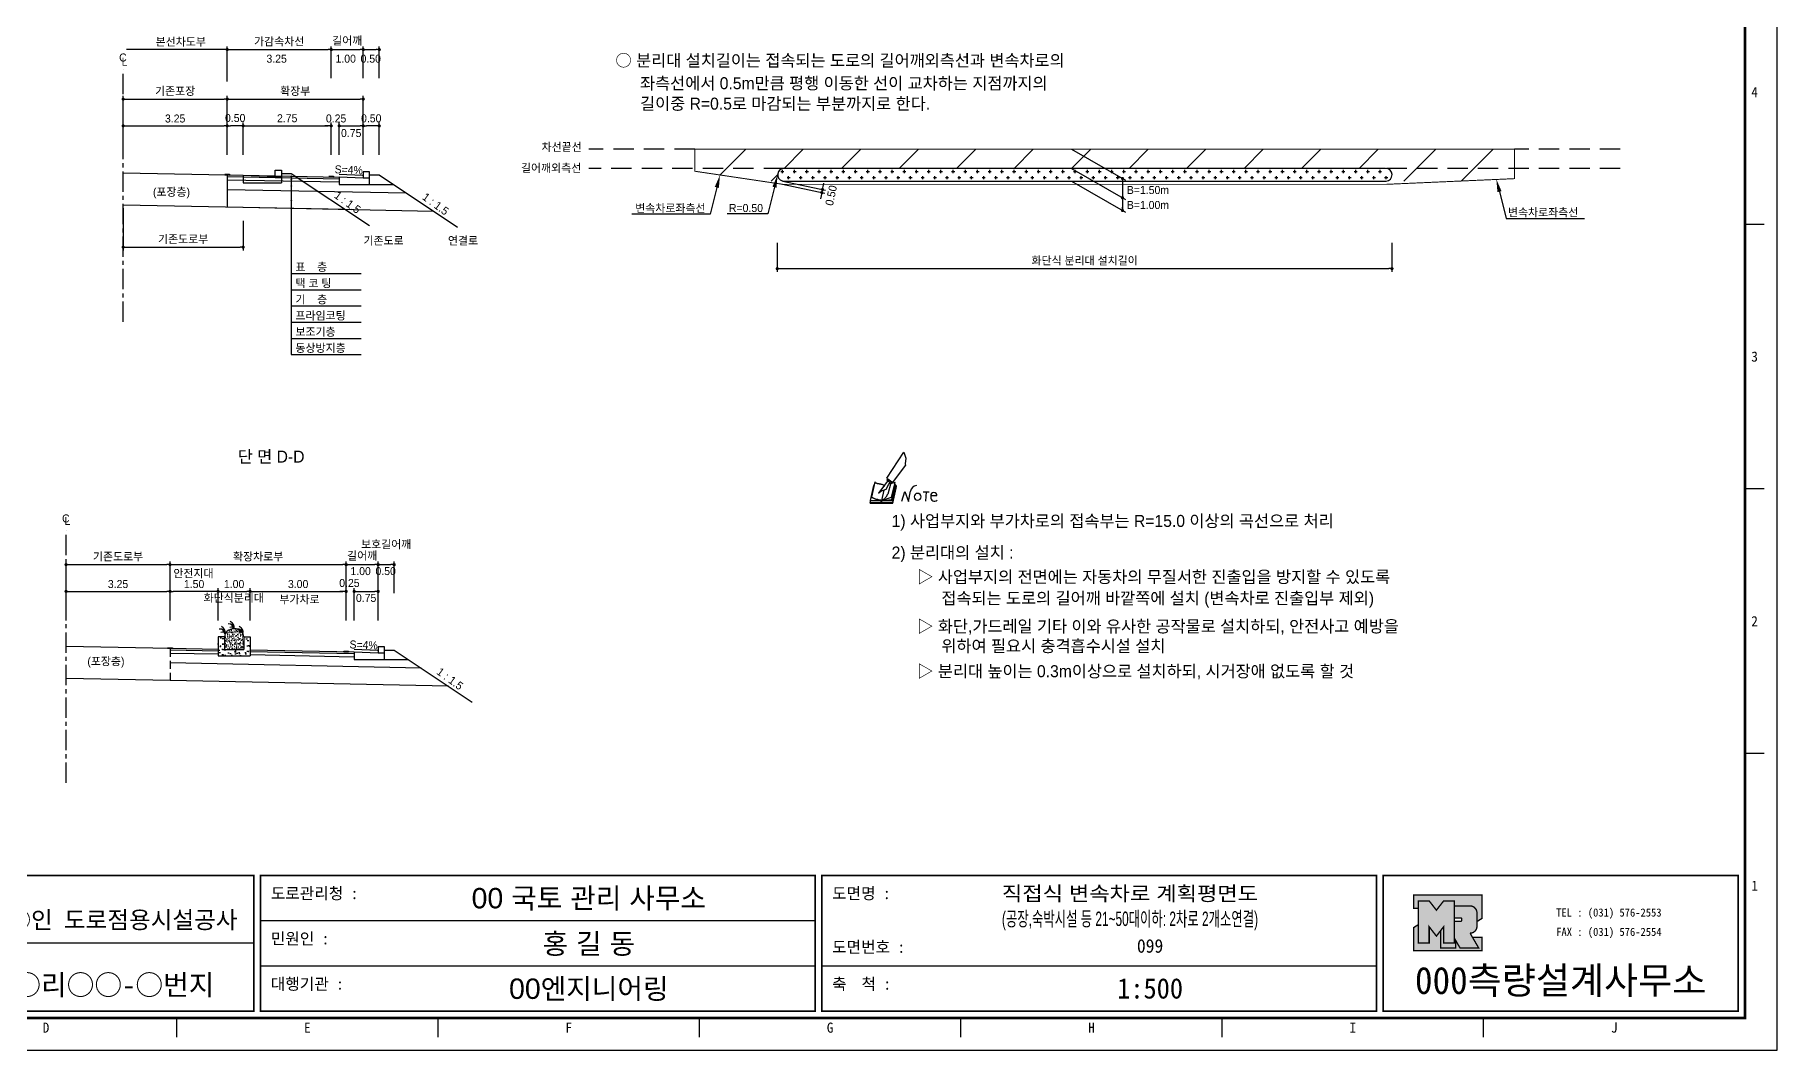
# Model space of a CAD drawing. Header units: millimetres. Extents: x 498 to 921, y -1 to 298.
# Drawn here: x 649.1 to 921.2, y -1.1 to 157.5 of the extents above; entities that cross this region are included whole.
import ezdxf
from ezdxf.enums import TextEntityAlignment as Align

# ---------------------------------------------------------------- set-up
doc = ezdxf.new("R2010")
doc.units = ezdxf.units.MM
doc.linetypes.add('CENTER', pattern=[50.8, 31.75, -6.35, 6.35, -6.35])
doc.linetypes.add('HIDDEN', pattern=[9.525, 6.35, -3.175])
for name, color, linetype in [('CC-GSTR-0004', 4, 'Continuous'), ('CM-LANE-0030', 30, 'Continuous'), ('CZ-DIMT-0002', 7, 'Continuous'), ('CZ-EXST-0002', 1, 'Continuous'), ('CZ-LIN1-0007', 7, 'Continuous'), ('CZ-LIN2-0003', 3, 'Continuous'), ('CZ-LINE-0001', 7, 'Continuous'), ('CZ-TEXT-BOX0', 7, 'Continuous'), ('TITLE', 7, 'Continuous')]:
    doc.layers.add(name, color=color, linetype=linetype)
doc.styles.add('견고딕', font='arial.ttf')
doc.styles.add('돋움', font='')
doc.styles.add('돋음체', font='')
doc.styles.get('돋움').set_extended_font_data('Dotum')
doc.styles.get('돋음체').set_extended_font_data('DotumChe')

# ---------------------------------------------------------------- blocks, each defined once
blk = doc.blocks.new('note')
for p, q in [((0.85, 3.5), (3.53, 7.57)), ((1.8, 2.79), (3.74, 5.46)), ((3.53, 7.57), (3.8, 6.64)), ((3.8, 6.64), (3.69, 5.72)), ((3.69, 5.72), (3.74, 5.46)), ((-1.01, 2.9), (-1.53, 0.52)), ((-1, 2.9), (-1.01, 2.9)), ((-0.98, 2.85), (-1, 2.9)), ((-0.95, 2.8), (-0.98, 2.85)), ((-0.9, 2.75), (-0.95, 2.8)), ((-0.85, 2.72), (-0.9, 2.75)), ((0.75, 2.77), (-0.46, 1.16)), ((1, 3.1), (0.75, 2.77)), ((0.85, 3.5), (1.8, 2.79)), ((1, 3.4), (0.85, 3.21)), ((0.85, 3.21), (1.52, 2.71)), ((1.47, 2.74), (1.01, 0.97)), ((1.16, 2.53), (1.37, 2.82)), ((2.13, 2.84), (1.44, 2.63)), ((1.52, 2.71), (1.66, 2.9)), ((1.6, 0.53), (2.13, 2.84)), ((-1.24, 2.36), (-1.77, 0)), ((-1.77, 0), (1.77, 0)), ((-1.77, 0), (-1.77, -0.3)), ((-1.53, 0.52), (-1.55, 0.54)), ((-1.48, 0.48), (-1.53, 0.52)), ((-1.43, 0.44), (-1.48, 0.48)), ((-1.38, 0.41), (-1.43, 0.44)), ((-1.33, 0.4), (-1.38, 0.41)), ((-1.27, 0.37), (-1.33, 0.4)), ((-1.22, 0.35), (-1.27, 0.37)), ((-1.13, 2.36), (-1.24, 2.36)), ((-1.17, 0.33), (-1.22, 0.35)), ((-1.12, 0.32), (-1.17, 0.33)), ((-1.02, 0.25), (-1.12, 0.32)), ((-0.97, 0.22), (-1.02, 0.25)), ((-0.93, 0.21), (-0.97, 0.22)), ((-0.88, 0.19), (-0.93, 0.21)), ((-0.8, 0.18), (-0.88, 0.19)), ((-0.79, 2.69), (-0.85, 2.72)), ((-0.75, 0.17), (-0.8, 0.18)), ((-0.74, 2.68), (-0.79, 2.69)), ((-0.7, 0.16), (-0.75, 0.17)), ((-0.69, 2.65), (-0.74, 2.68)), ((-0.64, 0.15), (-0.7, 0.16)), ((-0.64, 2.65), (-0.69, 2.65)), ((-0.59, 2.63), (-0.64, 2.65)), ((-0.58, 0.14), (-0.64, 0.15)), ((-0.54, 2.62), (-0.59, 2.63)), ((-0.53, 0.13), (-0.58, 0.14)), ((-0.48, 2.61), (-0.54, 2.62)), ((-0.48, 0.12), (-0.53, 0.13)), ((-0.43, 2.61), (-0.48, 2.61)), ((-0.43, 0.11), (-0.48, 0.12)), ((0.37, 2.24), (-0.46, 1.16)), ((-0.46, 1.16), (-0.08, 1.47)), ((-0.38, 2.59), (-0.43, 2.61)), ((-0.38, 0.08), (-0.43, 0.11)), ((-0.33, 2.59), (-0.38, 2.59)), ((-0.29, 0.06), (-0.38, 0.08)), ((-0.27, 2.58), (-0.33, 2.59)), ((-0.23, 0.05), (-0.29, 0.06)), ((-0.22, 2.57), (-0.27, 2.58)), ((-0.16, 0.04), (-0.23, 0.05)), ((-0.17, 2.56), (-0.22, 2.57)), ((-0.12, 2.55), (-0.17, 2.56)), ((-0.11, 0.03), (-0.16, 0.04)), ((-0.07, 2.53), (-0.12, 2.55)), ((-0.04, 0.02), (-0.11, 0.03)), ((-0.08, 1.47), (0.72, 1.75)), ((-0.01, 2.51), (-0.07, 2.53)), ((-0.05, -0.3), (-0.05, 0)), ((0, 0), (-0.04, 0.02)), ((0.04, 2.5), (-0.01, 2.51)), ((0.37, 1.63), (0, 0)), ((0, 0), (1.6, 0.53)), ((0, 0), (1.65, 0.18)), ((0, 0.01), (0.06, 0.04)), ((0, -0.3), (0, 0)), ((0.09, 2.48), (0.04, 2.5)), ((0.05, -0.3), (0.05, 0)), ((0.06, 0.04), (0.11, 0.07)), ((0.14, 2.48), (0.09, 2.48)), ((0.11, 0.07), (0.16, 0.09)), ((0.2, 2.47), (0.14, 2.48)), ((0.16, 0.09), (0.21, 0.12)), ((0.26, 2.43), (0.18, 2.46)), ((0.21, 0.12), (0.27, 0.14)), ((0.34, 2.4), (0.26, 2.43)), ((0.27, 0.14), (0.36, 0.19)), ((0.45, 2.37), (0.34, 2.4)), ((0.36, 0.19), (0.41, 0.22)), ((0.41, 0.22), (0.46, 0.27)), ((0.46, 0.27), (0.51, 0.3)), ((0.51, 0.3), (0.56, 0.34)), ((0.56, 0.34), (0.6, 0.4)), ((0.6, 0.4), (0.64, 0.45)), ((0.64, 0.45), (0.67, 0.51)), ((0.67, 0.51), (0.74, 0.58)), ((0.72, 1.75), (1.16, 2.53)), ((0.74, 0.58), (0.79, 0.63)), ((0.79, 0.63), (0.83, 0.68)), ((0.83, 0.68), (0.86, 0.73)), ((0.86, 0.73), (0.89, 0.79)), ((0.89, 0.84), (0.92, 0.89)), ((0.89, 0.79), (0.89, 0.84)), ((0.92, 0.89), (0.96, 0.95)), ((0.96, 0.95), (1.01, 0.97)), ((1.65, 0.18), (2.19, 2.48)), ((1.77, 0), (2.3, 2.36)), ((1.77, -0.3), (2.3, 2.07)), ((1.77, -0.38), (2.3, 1.99)), ((1.77, -0.44), (2.3, 1.93)), ((1.77, 0), (1.77, -0.3)), ((2.19, 2.48), (2.04, 2.47)), ((2.3, 2.36), (2.16, 2.36)), ((2.3, 2.36), (2.3, 2.07)), ((3.21, -0.08), (3.68, 1.4)), ((3.68, 1.4), (4.26, -0.14)), ((4.26, -0.14), (4.56, 1.44)), ((6.55, 1.34), (7.46, 1.34)), ((7.01, 1.34), (6.87, -0.11)), ((7.71, 0.77), (7.71, 0.55)), ((7.71, 0.77), (8.67, 0.77)), ((-1.77, -0.3), (1.77, -0.3)), ((-1.77, -0.43), (-1.77, -0.3)), ((-1.77, -0.37), (1.77, -0.37)), ((-1.77, -0.43), (1.77, -0.43))]:
    blk.add_line(p, q)
for centre, major_axis, start_param, end_param in [((0.4, 2.31), (0.0702, 0.0702), 3.283946, 6.425539), ((5.68, 1.23), (-0.806, 0.806), -0.591174, 0.597824), ((5.66, 0.58), (-0.378, 0.378), 3.926991, 10.210176), ((8.3, 0.49), (0.422, 0.422), 2.265602, 4.634911), ((8.19, 0.77), (-0.342, 0.342), 3.926991, 7.068583)]:
    blk.add_ellipse(centre, major_axis=major_axis, ratio=1, start_param=start_param, end_param=end_param)
blk = doc.blocks.new('_Dot')
at = {"color": 0, "linetype": 'ByBlock', "lineweight": -2}
blk.add_line((-0.5, 0), (-1, 0), dxfattribs=at)
at = {"color": 0, "linetype": 'ByBlock', "const_width": 0.5}
blk.add_lwpolyline([(-0.25, 0, 1), (0.25, 0, 1)], format="xyb", close=True, dxfattribs=at)

msp = doc.modelspace()

# ---------------------------------------------------------------- hatches: boundary and pattern name
at = {"layer": 'CZ-EXST-0002'}
h = msp.add_hatch(dxfattribs=at)
h.set_pattern_fill('AR-CONC', color=256, scale=0.01, style=0)
h.set_pattern_definition([(50, (-430.4112, 3544.3217), (1.8218467, -0.15939086), [0.1905, -2.0955]), (355, (-430.4112, 3544.3217), (-0.3524283, 1.9105664), [0.1524, -1.6764]), (100.451, (-430.2594, 3544.3084), (1.469425, 1.7511669), [0.1619, -1.7809]), (46.1842, (-430.4112, 3544.8297), (2.7107904, -0.4204233), [0.28575, -3.14325]), (96.6356, (-430.1853, 3544.7947), (2.3740423, 2.4742556), [0.24285, -2.67135]), (351.184, (-430.4112, 3544.8297), (2.374046, 2.4742512), [0.2286, -2.5146]), (21, (-430.1572, 3544.7027), (1.5161488, -1.0226552), [0.1905, -2.0955]), (326, (-430.1572, 3544.7027), (0.6180203, 1.8418797), [0.1524, -1.6764]), (71.4514, (-430.0309, 3544.6175), (2.1341649, 0.8192286), [0.1619, -1.7809]), (37.5, (-430.4112, 3544.3217), (0.03088603, 0.84555039), [0, -1.65608, 0, -1.7018, 0, -1.68275]), (7.5, (-430.4112, 3544.3217), (0.66819663, 1.00180575), [0, -0.97028, 0, -1.61798, 0, -0.64135]), (327.5, (-430.9776, 3544.3217), (1.35590595, -0.05728744), [0, -0.635, 0, -1.9812, 0, -2.6289]), (317.5, (-431.2316, 3544.3217), (1.4812918, 0.2542649), [0, -0.8255, 0, -1.31572, 0, -1.8669])])
h.paths.add_polyline_path([(682.71, 60.48), (682.71, 63.48), (681.71, 63.48), (681.71, 61.48), (678.71, 61.48), (678.71, 63.48), (677.71, 63.48), (677.71, 60.48)])
h = msp.add_hatch(dxfattribs=at)
h.set_pattern_fill('AR-SAND', color=256, scale=0.01, style=0)
h.set_pattern_definition([(37.5, (-430.4112, 3544.3217), (-0.016000313, 0.489413237), [0, -0.38608, 0, -0.4318, 0, -0.41275]), (7.5, (-430.4112, 3544.3217), (0.44952328, 0.7168251), [0, -0.20828, 0, -0.34798, 0, -0.13335]), (327.5, (-430.72363, 3544.3217), (0.79099237, 0.001437185), [0, -0.127, 0, -0.4572, 0, -0.5969]), (317.5, (-430.7236, 3544.3217), (0.76355645, 0.22292932), [0, -0.0635, 0, -0.29972, 0, -0.3429])])
edge = h.paths.add_edge_path()
edge.add_ellipse((680.21, 63.48), major_axis=(-1.5, 0), ratio=0.829212, start_angle=180, end_angle=360)
edge.add_line((678.71, 63.48), (678.71, 61.48))
edge.add_line((678.71, 61.48), (681.71, 61.48))
edge.add_line((681.71, 61.48), (681.71, 63.48))
at = {"layer": 'CZ-LIN1-0007'}
for points in [[(679.5, 135.63), (679.5, 135.76), (678.75, 135.77), (678.75, 135.65)], [(695.75, 135.31), (695.75, 135.43), (695, 135.45), (695, 135.32)], [(670.58, 61.63), (670.58, 61.76), (669.83, 61.77), (669.83, 61.65)], [(698.08, 61.08), (698.08, 61.21), (697.33, 61.22), (697.33, 61.1)]]:
    msp.add_hatch(color=256, dxfattribs=at).paths.add_polyline_path(points)
at = {"layer": 'CZ-LIN2-0003'}
h = msp.add_hatch(dxfattribs=at)
h.set_pattern_fill('CROSS', color=256, scale=0.15, style=0)
h.set_pattern_definition([(0, (433.1928, -321.9728), (0.9525, 0.9525), [0.47625, -1.42875]), (90, (433.4309, -322.2109), (-0.9525, 0.9525), [0.47625, -1.42875])])
h.paths.add_polyline_path([(766.1, 136.67, 0.857281), (765.8, 134.72, -0.001024), (765.94, 134.67), (860.07, 134.67, 1), (860.07, 136.67)])
at = {"layer": 'TITLE', "ltscale": 150}
h = msp.add_hatch(color=8, dxfattribs=at)
edge = h.paths.add_edge_path()
edge.add_line((875.14, 23.12), (864.47, 23.12))
edge.add_line((864.47, 23.12), (864.47, 21.04))
edge.add_line((864.47, 21.04), (865.18, 21.04))
edge.add_line((865.18, 21.04), (865.18, 22.21))
edge.add_line((865.18, 22.21), (866.87, 22.21))
edge.add_line((866.87, 22.21), (868, 20.76))
edge.add_line((868, 20.76), (869.13, 22.21))
edge.add_line((869.13, 22.21), (870.82, 22.21))
edge.add_line((870.82, 22.21), (870.82, 21.42))
edge.add_line((870.82, 21.42), (873.26, 21.42))
edge.add_arc((873.26, 20.35), 1.07, 0, 90, ccw=False)
edge.add_line((874.33, 20.35), (874.33, 18.98))
edge.add_line((874.33, 18.98), (875.14, 19.49))
edge.add_line((875.14, 19.49), (875.14, 23.12))
h.paths.add_polyline_path([(868.68, 17.6), (868, 16.71), (866.87, 18.17), (866.87, 15.65), (865.18, 15.65), (865.18, 18.5), (864.47, 18.06), (864.47, 14.43), (875.14, 14.43), (875.14, 16.51), (873.64, 16.51), (874.6, 14.86), (871.69, 14.86), (870.99, 16.07), (870.99, 14.86), (868.68, 14.86)])
msp.add_hatch(color=5, dxfattribs=at).paths.add_polyline_path([(870.82, 22.21), (869.13, 22.21), (868, 20.76), (866.87, 22.21), (865.18, 22.21), (865.18, 15.65), (866.87, 15.65), (866.87, 18.17), (868, 16.71), (869.13, 18.17), (869.13, 15.65), (870.82, 15.65)])
h = msp.add_hatch(color=161, dxfattribs=at)
edge = h.paths.add_edge_path()
edge.add_arc((873.26, 20.35), 1.07, 360, 450)
edge.add_line((873.26, 21.42), (870.82, 21.42))
edge.add_line((870.82, 21.42), (870.82, 19.56))
edge.add_line((870.82, 19.56), (871.82, 19.56))
edge.add_arc((871.82, 19.45), 0.113, 0, 90, ccw=False)
edge.add_line((871.93, 19.45), (871.93, 19.14))
edge.add_arc((871.82, 19.14), 0.113, 270, 360, ccw=False)
edge.add_line((871.82, 19.03), (870.82, 19.03))
edge.add_line((870.82, 19.03), (870.82, 15.65))
edge.add_line((870.82, 15.65), (869.13, 15.65))
edge.add_line((869.13, 15.65), (869.13, 18.17))
edge.add_line((869.13, 18.17), (868.68, 17.6))
edge.add_line((868.68, 17.6), (868.68, 14.86))
edge.add_line((868.68, 14.86), (870.99, 14.86))
edge.add_line((870.99, 14.86), (870.99, 16.07))
edge.add_line((870.99, 16.07), (871.69, 14.86))
edge.add_line((871.69, 14.86), (874.6, 14.86))
edge.add_line((874.6, 14.86), (873.26, 17.17))
edge.add_arc((873.26, 18.24), 1.07, 270, 360)
edge.add_line((874.33, 18.24), (874.33, 20.35))

# ---------------------------------------------------------------- linework, layer by layer
at = {"color": 0, "linetype": 'ByBlock', "lineweight": -2}
for p, q in [((678.88, 155.23), (678.63, 155.23)), ((772.17, 133.61), (772.22, 133.85)), ((818.96, 134.84), (818.96, 134.59)), ((771.96, 132.64), (771.91, 132.39)), ((818.96, 131.84), (818.96, 131.59)), ((818.96, 130.34), (818.96, 130.59))]:
    msp.add_line(p, q, dxfattribs=at)
at = {"color": 0, "linetype": 'ByBlock', "const_width": 0.25}
for points in [[(679, 155.23, 1), (679.25, 155.23, 1)], [(772.14, 133.48, 1), (772.09, 133.24, 1)], [(818.96, 134.96, 1), (818.96, 135.21, 1)], [(771.99, 132.76, 1), (772.04, 133, 1)], [(818.96, 131.96, 1), (818.96, 132.21, 1)], [(818.96, 130.21, 1), (818.96, 129.96, 1)]]:
    msp.add_lwpolyline(points, format="xyb", close=True, dxfattribs=at)
at = {"layer": 'CC-GSTR-0004'}
for points in [[(701.38, 135.14), (700.38, 135.14), (696.63, 135.29), (696.63, 134.14), (701.38, 134.14), (701.38, 136.14), (700.38, 136.14), (700.38, 135.14)], [(703.71, 60.91), (702.71, 60.91), (698.96, 61.06), (698.96, 59.91), (703.71, 59.91), (703.71, 61.91), (702.71, 61.91), (702.71, 60.91)]]:
    msp.add_lwpolyline(points, dxfattribs=at)
at = {"layer": 'CM-LANE-0030'}
for p, q in [((756.1, 135.63), (760.13, 139.67)), ((766.11, 136.67), (769.11, 139.67)), ((775.09, 136.67), (778.09, 139.67)), ((784.08, 136.67), (787.08, 139.67)), ((793.06, 136.67), (796.06, 139.67)), ((802.04, 136.67), (805.04, 139.67)), ((811.02, 136.67), (814.02, 139.67)), ((820, 136.67), (823, 139.67)), ((828.98, 136.67), (831.98, 139.67)), ((837.96, 136.67), (840.96, 139.67)), ((846.94, 136.67), (849.94, 139.67)), ((855.92, 136.67), (858.92, 139.67)), ((862.9, 134.67), (867.9, 139.67)), ((871.88, 134.67), (876.88, 139.67)), ((764.11, 134.67), (765.1, 135.66))]:
    msp.add_line(p, q, dxfattribs=at)
at = {"layer": 'CM-LANE-0030', "const_width": 0.15}
msp.add_lwpolyline([(880.2, 139.67), (880.2, 135.06), (860.1, 134.17), (765.94, 134.17, -0.06063), (765.94, 134.17), (752.16, 136.22), (752.16, 139.67)], format="xyb", close=True, dxfattribs=at)
at = {"layer": 'CZ-EXST-0002'}
for p, q in [((686.63, 135.39), (686.63, 136.39)), ((686.63, 136.39), (687.63, 136.39)), ((687.63, 136.39), (687.63, 134.39)), ((662.88, 135.96), (681.63, 135.59)), ((681.63, 135.59), (681.63, 134.39)), ((681.63, 135.59), (686.63, 135.39)), ((681.63, 134.39), (687.63, 134.39)), ((686.63, 135.39), (687.63, 135.39)), ((687.63, 135.89), (689.13, 135.89)), ((689.13, 135.89), (701.33, 127.75)), ((662.88, 130.96), (697.56, 130.27)), ((670.2, 61.64), (653.96, 61.96)), ((670.2, 56.64), (653.96, 56.96))]:
    msp.add_line(p, q, dxfattribs=at)
at = {"layer": 'CZ-LIN1-0007'}
for p, q in [((678.75, 135.77), (679.5, 135.76)), ((678.75, 135.65), (679.5, 135.63)), ((679.5, 135.76), (679.5, 135.63)), ((695, 135.45), (695.75, 135.43)), ((695, 135.32), (695.75, 135.31)), ((695.75, 135.43), (695.75, 135.31)), ((669.83, 61.77), (670.58, 61.76)), ((669.83, 61.65), (669.83, 61.77)), ((670.58, 61.63), (669.83, 61.65)), ((670.58, 61.76), (670.58, 61.63)), ((697.33, 61.1), (697.33, 61.22)), ((697.33, 61.22), (698.08, 61.21)), ((698.08, 61.08), (697.33, 61.1)), ((698.08, 61.21), (698.08, 61.08))]:
    msp.add_line(p, q, dxfattribs=at)
at = {"layer": 'CZ-LIN2-0003'}
for p, q in [((679.13, 135.64), (696.63, 135.29)), ((679.13, 135.64), (679.13, 130.64)), ((679.13, 135.39), (696.63, 135.04)), ((679.13, 134.89), (696.63, 134.54)), ((679.13, 133.39), (707.09, 132.83)), ((701.38, 135.64), (702.88, 135.64)), ((701.38, 134.14), (705.13, 134.14)), ((702.88, 135.64), (715.08, 127.5)), ((679.13, 130.64), (711.35, 129.99)), ((677.71, 63.48), (677.71, 60.48)), ((678.71, 63.48), (677.71, 63.48)), ((678.71, 63.48), (678.71, 61.48)), ((681.71, 63.48), (681.71, 61.48)), ((681.71, 63.48), (682.71, 63.48)), ((682.71, 63.48), (682.71, 60.48)), ((677.71, 61.49), (670.2, 61.64)), ((677.71, 61.24), (670.2, 61.39)), ((677.71, 60.74), (670.2, 60.89)), ((677.71, 60.48), (682.71, 60.48)), ((678.71, 61.48), (681.71, 61.48)), ((698.96, 61.06), (682.71, 61.39)), ((698.96, 60.81), (682.71, 61.14)), ((698.96, 60.31), (682.71, 60.64)), ((703.71, 61.41), (705.21, 61.41)), ((703.71, 59.91), (707.46, 59.91)), ((705.21, 61.41), (717.41, 53.28)), ((709.42, 58.6), (670.2, 59.39)), ((713.67, 55.77), (670.2, 56.64))]:
    msp.add_line(p, q, dxfattribs=at)
msp.add_lwpolyline([(860.07, 136.67), (766.1, 136.67, 0.857281), (765.8, 134.72, -0.001024), (765.94, 134.67), (860.1, 134.67), (860.13, 134.67, 0.966023)], format="xyb", close=True, dxfattribs=at)
for centre, radius, start, end in [((679.34, 64.6), 0.88, 7.8639, 92.7752), ((679.23, 64.94), 1, 347.1802, 67.3267), ((677.94, 63.81), 0.88, 7.8639, 92.7752), ((678.4, 63.79), 0.44, 19.771, 124.0366), ((677.83, 64.16), 1, 347.1802, 67.3267), ((679.79, 64.57), 0.44, 19.771, 124.0366), ((680.73, 63.81), 0.88, 7.8639, 92.7752), ((681.19, 63.79), 0.44, 19.771, 124.0366), ((680.62, 64.16), 1, 347.1802, 67.3267)]:
    msp.add_arc(centre, radius, start, end, dxfattribs=at)
msp.add_ellipse((680.21, 63.48), major_axis=(-1.5, 0), ratio=0.829212, start_param=3.141593, end_param=6.283185, dxfattribs=at)
at = {"layer": 'CZ-LINE-0001'}
for p, q in [((679.13, 155.23), (663.38, 155.23)), ((679.13, 150.26), (679.13, 155.73)), ((679.13, 150.76), (679.13, 155.73)), ((679.63, 155.23), (694.88, 155.23)), ((695.38, 150.76), (695.38, 155.73)), ((695.38, 150.76), (695.38, 155.73)), ((695.88, 155.23), (699.88, 155.23)), ((700.38, 150.76), (700.38, 155.73)), ((700.38, 150.76), (700.38, 155.73)), ((700.88, 155.23), (702.38, 155.23)), ((702.88, 150.76), (702.88, 155.73)), ((662.88, 143.81), (662.88, 147.99)), ((663.38, 147.49), (678.63, 147.49)), ((679.13, 143.81), (679.13, 147.99)), ((679.13, 143.81), (679.13, 147.99)), ((679.63, 147.49), (699.88, 147.49)), ((700.38, 143.81), (700.38, 147.99)), ((662.88, 138.76), (662.88, 143.81)), ((663.38, 143.31), (678.63, 143.31)), ((679.13, 138.76), (679.13, 143.81)), ((679.13, 138.76), (679.13, 143.81)), ((681.13, 143.31), (679.63, 143.31)), ((681.63, 138.76), (681.63, 143.81)), ((681.63, 138.76), (681.63, 143.81)), ((682.13, 143.31), (694.88, 143.31)), ((694.88, 143.31), (694.38, 143.31)), ((695.38, 138.76), (695.38, 143.81)), ((695.38, 138.76), (695.38, 143.81)), ((696.63, 138.76), (696.63, 143.81)), ((696.63, 138.76), (696.63, 143.81)), ((697.13, 143.31), (699.88, 143.31)), ((697.13, 143.31), (697.63, 143.31)), ((700.38, 138.76), (700.38, 143.81)), ((700.38, 141.2), (700.38, 143.81)), ((702.38, 143.31), (700.88, 143.31)), ((702.88, 138.76), (702.88, 143.81)), ((811.02, 139.67), (819.46, 134.8)), ((811.02, 136.67), (819.46, 131.8)), ((689.14, 135.44), (689.14, 107.58)), ((765.84, 134.19), (772.5, 132.78)), ((765.94, 134.67), (772.6, 133.26)), ((772.22, 133.85), (772.32, 134.34)), ((811.02, 134.67), (819.46, 129.8)), ((818.96, 135.09), (818.96, 130.09)), ((771.91, 132.39), (771.81, 131.9)), ((662.88, 130.46), (662.88, 123.85)), ((681.63, 128.46), (681.63, 123.85)), ((663.38, 124.35), (681.13, 124.35)), ((765.04, 125.03), (765.04, 120.5)), ((861.06, 125.03), (861.06, 120.5)), ((689.14, 120.24), (700.08, 120.24)), ((765.54, 121), (860.56, 121)), ((689.14, 117.71), (700.08, 117.71)), ((689.14, 115.17), (700.08, 115.17)), ((689.14, 112.64), (700.08, 112.64)), ((689.14, 110.11), (700.08, 110.11)), ((689.14, 107.58), (700.08, 107.58)), ((653.96, 71.07), (653.96, 75.25)), ((654.46, 74.75), (669.7, 74.75)), ((670.2, 71.07), (670.2, 75.25)), ((670.2, 71.07), (670.2, 75.25)), ((670.7, 74.75), (697.21, 74.75)), ((697.71, 71.07), (697.71, 75.25)), ((697.71, 70.27), (697.71, 75.25)), ((698.21, 74.75), (702.21, 74.75)), ((702.71, 70.27), (702.71, 75.25)), ((702.71, 70.27), (702.71, 75.25)), ((703.21, 74.75), (704.71, 74.75)), ((705.21, 70.27), (705.21, 75.25)), ((653.96, 66.02), (653.96, 71.07)), ((670.2, 66.02), (670.2, 71.07)), ((670.2, 66.02), (670.2, 71.07)), ((677.71, 66.02), (677.71, 71.07)), ((677.71, 66.02), (677.71, 71.07)), ((682.71, 66.02), (682.71, 71.07)), ((682.71, 66.02), (682.71, 71.07)), ((697.71, 66.02), (697.71, 71.07)), ((697.71, 66.02), (697.71, 71.07)), ((698.96, 66.02), (698.96, 71.07)), ((698.96, 66.02), (698.96, 71.07)), ((702.71, 66.02), (702.71, 71.07)), ((654.46, 70.57), (669.7, 70.57)), ((677.21, 70.57), (670.7, 70.57)), ((678.21, 70.57), (682.21, 70.57)), ((683.21, 70.57), (697.21, 70.57)), ((697.21, 70.57), (696.71, 70.57)), ((699.46, 70.57), (699.96, 70.57)), ((699.46, 70.57), (702.21, 70.57))]:
    msp.add_line(p, q, dxfattribs=at)
at = {"layer": 'CZ-LINE-0001', "linetype": 'CENTER', "ltscale": 0.1}
for p, q in [((662.88, 112.69), (662.88, 152.07)), ((653.96, 40.67), (653.96, 80.05))]:
    msp.add_line(p, q, dxfattribs=at)
at = {"layer": 'CZ-LINE-0001', "linetype": 'HIDDEN', "ltscale": 0.5}
for p, q in [((752.16, 139.67), (735.64, 139.67)), ((896.72, 139.67), (880.2, 139.67)), ((766.1, 136.67), (735.64, 136.67)), ((896.72, 136.67), (860.07, 136.67))]:
    msp.add_line(p, q, dxfattribs=at)
at = {"layer": 'CZ-LINE-0001', "linetype": 'HIDDEN', "ltscale": 0.2}
msp.add_line((670.2, 61.64), (670.2, 56.64), dxfattribs=at)
at = {"layer": 'CZ-LINE-0001'}
for points in [[(700.27, 135.55), (696.63, 135.7)], [(755.61, 133.7), (754.56, 129.51), (742.33, 129.51)], [(764.61, 133.72), (763.56, 129.54), (757.22, 129.54)], [(702.6, 61.32), (698.96, 61.47)]]:
    msp.add_lwpolyline(points, dxfattribs=at)
at = {"layer": 'CZ-LINE-0001', "extrusion": (0, 0, -1)}
msp.add_lwpolyline([(-877.85, 133.03), (-878.9, 128.85), (-891.13, 128.85)], dxfattribs=at)
at = {"layer": 'CZ-LINE-0001', "linetype": 'ByBlock'}
for centre, start, end in [((689.14, 134.69), 0, 180), ((689.14, 134.69), 0, 180), ((689.14, 134.69), 180, 0), ((689.14, 134.69), 180, 0), ((689.14, 133.9), 0, 180), ((689.14, 133.9), 0, 180), ((689.14, 133.9), 180, 0), ((689.14, 133.9), 180, 0), ((689.14, 135.38), 0, 180), ((689.14, 135.38), 0, 180), ((689.14, 135.38), 180, 0), ((689.14, 135.38), 180, 0), ((689.14, 135.18), 0, 180), ((689.14, 135.18), 0, 180), ((689.14, 135.18), 180, 0), ((689.14, 135.18), 180, 0), ((689.14, 134.94), 0, 180), ((689.14, 134.94), 0, 180), ((689.14, 134.94), 180, 0), ((689.14, 134.94), 180, 0), ((689.14, 131.66), 0, 180), ((689.14, 131.66), 0, 180), ((689.14, 131.66), 180, 0), ((689.14, 131.66), 180, 0)]:
    msp.add_arc(centre, 0.0625, start, end, dxfattribs=at)
at = {"layer": 'CZ-LINE-0001'}
for points in [[(755.29, 133.78), (756.1, 135.63), (755.93, 133.61)], [(764.29, 133.8), (765.1, 135.66), (764.93, 133.64)]]:
    msp.add_solid(points, dxfattribs=at)
at = {"layer": 'CZ-LINE-0001', "extrusion": (0, 0, -1)}
msp.add_solid([(-878.17, 133.11), (-877.36, 134.97), (-877.53, 132.95)], dxfattribs=at)
at = {"layer": 'TITLE', "color": 7, "linetype": 'Continuous'}
for p, q in [((919.21, 127.91), (916.19, 127.91)), ((919.21, 86.58), (916.19, 86.58)), ((919.21, 45.25), (916.19, 45.25)), ((671.24, 0.9), (671.24, 3.92)), ((712.07, 0.9), (712.07, 3.92)), ((752.89, 0.9), (752.89, 3.92)), ((793.71, 0.9), (793.71, 3.92)), ((834.54, 0.9), (834.54, 3.92)), ((875.36, 0.9), (875.36, 3.92))]:
    msp.add_line(p, q, dxfattribs=at)
at = {"layer": 'TITLE', "ltscale": 150}
for p, q in [((684.35, 19.13), (770.96, 19.13)), ((683.28, 15.59), (596.67, 15.59)), ((684.35, 12.06), (770.96, 12.06)), ((772.02, 12.06), (858.63, 12.06))]:
    msp.add_line(p, q, dxfattribs=at)
at = {"layer": 'TITLE'}
msp.add_line((916.3, 3.92), (507.44, 3.92), dxfattribs=at)
msp.add_lwpolyline([(497.86, -1.11), (921.22, -1.11), (921.22, 298.26), (497.86, 298.26)], close=True, dxfattribs=at)
at = {"layer": 'TITLE', "linetype": 'Continuous', "const_width": 0.403}
msp.add_lwpolyline([(507.94, 3.92), (507.94, 293.22), (916.19, 293.22), (916.19, 3.92)], close=True, dxfattribs=at)
at = {"layer": 'TITLE', "ltscale": 150}
for points, const_width in [([(596.67, 26.2), (683.28, 26.2), (683.28, 4.98), (596.67, 4.98)], 0.265), ([(770.96, 4.98), (684.35, 4.98), (684.35, 26.2), (770.96, 26.2)], 0.265), ([(772.02, 26.2), (858.63, 26.2), (858.63, 4.98), (772.02, 4.98)], 0.265), ([(915.13, 26.2), (915.13, 4.98), (859.69, 4.98), (859.69, 26.2), (915.13, 26.2)], 0.265), ([(870.82, 22.21), (869.13, 22.21), (868, 20.76), (866.87, 22.21), (865.18, 22.21), (865.18, 15.65), (866.87, 15.65), (866.87, 18.17), (868, 16.71), (869.13, 18.17), (869.13, 15.65), (870.82, 15.65)], 0.212), ([(868.68, 17.6), (868, 16.71), (866.87, 18.17), (866.87, 15.65), (865.18, 15.65), (865.18, 18.5), (864.47, 18.06), (864.47, 14.43), (875.14, 14.43), (875.14, 16.51), (873.64, 16.51), (874.6, 14.86), (871.69, 14.86), (870.99, 16.07), (870.99, 14.86), (868.68, 14.86)], 0.212)]:
    msp.add_lwpolyline(points, close=True, dxfattribs=dict(at, const_width=const_width))
at = {"layer": 'TITLE', "ltscale": 150, "const_width": 0.212}
for points in [[(875.14, 23.12), (864.47, 23.12), (864.47, 21.04), (865.18, 21.04), (865.18, 22.21), (866.87, 22.21), (868, 20.76), (869.13, 22.21), (870.82, 22.21), (870.82, 21.42), (873.26, 21.42, -0.414214), (874.33, 20.35), (874.33, 18.98), (875.14, 19.49)], [(874.33, 20.35, 0.414214), (873.26, 21.42), (870.82, 21.42), (870.82, 19.56), (871.82, 19.56, -0.414214), (871.93, 19.45), (871.93, 19.14, -0.414214), (871.82, 19.03), (870.82, 19.03), (870.82, 15.65), (869.13, 15.65), (869.13, 18.17), (868.68, 17.6), (868.68, 14.86), (870.99, 14.86), (870.99, 16.07), (871.69, 14.86), (874.6, 14.86), (873.26, 17.17, 0.414214), (874.33, 18.24)]]:
    msp.add_lwpolyline(points, format="xyb", close=True, dxfattribs=at)

# ---------------------------------------------------------------- block references
at = {"layer": 'CZ-LINE-0001', "xscale": 0.5, "yscale": 0.5, "zscale": 0.5, "rotation": 180}
for p in [(679.13, 155.23), (695.38, 155.23), (700.38, 155.23), (662.88, 147.49), (679.13, 147.49), (662.88, 143.31), (679.13, 143.31), (681.63, 143.31), (696.63, 143.31), (696.63, 143.31), (700.38, 143.31), (662.88, 124.35), (765.04, 121), (653.96, 74.75), (670.2, 74.75), (697.71, 74.75), (702.71, 74.75), (653.96, 70.57), (670.2, 70.57), (677.71, 70.57), (682.71, 70.57), (698.96, 70.57), (698.96, 70.57)]:
    msp.add_blockref('_Dot', p, dxfattribs=at)
at = {"layer": 'CZ-LINE-0001', "xscale": 0.5, "yscale": 0.5, "zscale": 0.5}
for p in [(695.38, 155.23), (700.38, 155.23), (702.88, 155.23), (679.13, 147.49), (700.38, 147.49), (679.13, 143.31), (681.63, 143.31), (695.38, 143.31), (695.38, 143.31), (700.38, 143.31), (702.88, 143.31), (681.63, 124.35), (861.06, 121), (670.2, 74.75), (697.71, 74.75), (702.71, 74.75), (705.21, 74.75), (670.2, 70.57), (677.71, 70.57), (682.71, 70.57), (697.71, 70.57), (697.71, 70.57), (702.71, 70.57)]:
    msp.add_blockref('_Dot', p, dxfattribs=at)
at = {"layer": 'CZ-TEXT-BOX0'}
msp.add_blockref('note', (781.31, 84.77), dxfattribs=at)

# ---------------------------------------------------------------- texts
at = {"layer": 'CZ-DIMT-0002', "style": '돋움'}
for s, p in [('C', (662.84, 153.99)), ('L', (663.1, 153.33)), ('차선끝선', (731.37, 140.01)), ('C', (653.92, 81.97)), ('L', (654.18, 81.57))]:
    msp.add_text(s, height=1.25, dxfattribs=at).set_placement(p, align=Align.MIDDLE_CENTER)
for s, p in [('3.25', (685.26, 153.18)), ('1.00', (696.05, 153.18)), ('0.50', (699.96, 153.18)), ('길어깨외측선', (725.02, 136.1)), ('(포장층)', (667.53, 132.35)), ('B=1.50m', (819.65, 132.66)), ('변속차로좌측선', (742.86, 129.83)), ('R=0.50', (757.5, 129.85)), ('B=1.00m', (819.65, 130.32)), ('변속차로좌측선', (879.18, 129.16)), ('기존도로', (700.42, 124.75)), ('연결로', (713.61, 124.75)), ('표    층', (689.79, 120.63)), ('택 코 팅', (689.79, 118.1)), ('프라임코팅', (689.79, 113.03)), ('기    층', (689.79, 115.56)), ('보조기층', (689.79, 110.5)), ('동상방지층', (689.79, 107.97)), ('안전지대', (670.72, 72.76)), ('1.00', (698.38, 73.12)), ('0.50', (702.29, 73.12)), ('화단식분리대', (675.45, 68.93)), ('부가차로', (687.28, 68.69)), ('(포장층)', (657.29, 59.03))]:
    msp.add_text(s, height=1.25, dxfattribs=at).set_placement(p)
for s, p in [('○ 분리대 설치길이는 접속되는 도로의 길어깨외측선과 변속차로의', (739.76, 153.53)), ('좌측선에서 0.5m만큼 평행 이동한 선이 교차하는 지점까지의', (743.61, 149.97)), ('길이중 R=0.5로 마감되는 부분까지로 한다.', (743.61, 146.78)), ('1) 사업부지와 부가차로의 접속부는 R=15.0 이상의 곡선으로 처리', (782.91, 81.58)), ('2) 분리대의 설치 :', (782.91, 76.64)), ('▷ 사업부지의 전면에는 자동차의 무질서한 진출입을 방지할 수 있도록', (786.89, 72.84)), ('접속되는 도로의 길어깨 바깥쪽에 설치 (변속차로 진출입부 제외)', (790.68, 69.51)), ('▷ 화단,가드레일 기타 이와 유사한 공작물로 설치하되, 안전사고 예방을', (786.89, 65.11)), ('위하여 필요시 충격흡수시설 설치', (790.68, 62.04)), ('▷ 분리대 높이는 0.3m이상으로 설치하되, 시거장애 없도록 할 것', (786.89, 58.1))]:
    msp.add_text(s, height=1.875, dxfattribs=at).set_placement(p, align=Align.MIDDLE_LEFT)
for s, rotation, p in [('S=4%', 357.7094, (698.11, 136.44)), ('1 : 1.5', 323.8881, (697.93, 131.35)), ('1 : 1.5', 323.8881, (711.68, 131.1)), ('S=4%', 357.7094, (700.44, 62.21)), ('1 : 1.5', 323.8881, (713.93, 56.92))]:
    msp.add_text(s, height=1.25, rotation=rotation, dxfattribs=at).set_placement(p, align=Align.MIDDLE_CENTER)
at = {"layer": 'CZ-DIMT-0002', "insert": (671.88, 156.37), "char_height": 1.25, "attachment_point": 5, "style": '돋움'}
msp.add_mtext('본선차도부', dxfattribs=at)
at = {"layer": 'CZ-DIMT-0002', "insert": (773.46, 132.43), "char_height": 1.25, "attachment_point": 5, "rotation": 78.0015, "style": '돋움'}
msp.add_mtext('\\A1;0.50', dxfattribs=at)
at = {"layer": 'CZ-LINE-0001', "char_height": 1.25, "attachment_point": 5, "style": '돋움'}
for s, insert in [('\\A1;가감속차선', (687.25, 156.43)), ('\\A1;길어깨', (697.88, 156.55)), ('\\A1;기존포장', (671, 148.68)), ('\\A1;확장부', (689.75, 148.68)), ('\\A1;3.25', (671, 144.45)), ('\\A1;0.50', (680.38, 144.53)), ('\\A1;2.75', (688.5, 144.49)), ('\\A1;0.25', (696.14, 144.46)), ('\\A1;0.50', (701.63, 144.48)), ('\\A1;0.75', (698.5, 142.18)), ('\\A1;기존도로부', (672.25, 125.54)), ('\\A1;화단식 분리대 설치길이', (813.05, 122.19)), ('\\A1;기존도로부', (662.08, 75.94)), ('\\A1;확장차로{\\fGulimChe|b0|i0|c129|p32;부}', (683.96, 75.94)), ('\\A1;길어깨', (700.21, 76.07)), ('\\A1;보호길어깨', (703.96, 77.86)), ('\\A1;3.25', (662.08, 71.71)), ('\\A1;1.50', (673.96, 71.71)), ('\\A1;1.00', (680.21, 71.71)), ('\\A1;3.00', (690.21, 71.71)), ('\\A1;0.25', (698.22, 71.88)), ('\\A1;0.75', (700.83, 69.54))]:
    msp.add_mtext(s, dxfattribs=dict(at, insert=insert))
at = {"layer": 'CZ-TEXT-BOX0', "style": '돋움'}
msp.add_text('단 면 D-D', height=1.875, dxfattribs=at).set_placement((685.99, 91.63), align=Align.MIDDLE_CENTER)
at = {"layer": 'TITLE', "color": 3, "linetype": 'Continuous', "style": '돋음체'}
for s, p in [('4', (917.7, 148.58)), ('3', (917.7, 107.25)), ('2', (917.7, 65.92)), ('1', (917.7, 24.59)), ('D', (650.83, 2.41)), ('E', (691.65, 2.41)), ('F', (732.48, 2.41)), ('G', (773.3, 2.41)), ('H', (814.13, 2.41)), ('I', (854.95, 2.41)), ('J', (895.78, 2.41))]:
    msp.add_text(s, height=1.59, dxfattribs=at).set_placement(p, align=Align.MIDDLE)
at = {"layer": 'TITLE', "style": '돋음체'}
for s, p in [('도로관리청 :', (685.94, 22.49)), ('도면명 :', (773.61, 22.49)), ('민원인 :', (685.94, 15.42)), ('도면번호 :', (773.61, 14.1)), ('대행기관 :', (685.94, 8.34)), ('축  척 :', (773.61, 8.34))]:
    msp.add_text(s, height=1.804, dxfattribs=at).set_placement(p)
at = {"layer": 'TITLE', "color": 7, "linetype": 'Continuous'}
for s, height, style, p in [('00 국토 관리 사무소', 3.1832, '견고딕', (735.61, 22.67)), ('국도 ○○호선 ○○○외 ○인 도로점용시설공사', 2.7, '돋음체', (642.48, 19.28)), ('홍 길 동', 3.183, '견고딕', (735.61, 15.59)), ('○○시 ○○면 ○○리○○-○번지', 3.1832, '돋음체', (644.51, 9.12)), ('00엔지니어링', 3.183, '견고딕', (735.61, 8.52))]:
    msp.add_text(s, height=height, dxfattribs=dict(at, style=style)).set_placement(p, align=Align.MIDDLE)
at = {"layer": 'TITLE', "style": '돋움'}
for s, width, p, p2 in [('직접식 변속차로 계획평면도', 1.010039, (800.14, 22.24), (840.14, 22.24)), ('(공장,숙박시설 등 21~50대이하: 2차로 2개소연결)', 0.554146, (800.14, 18.29), (840.14, 18.29))]:
    msp.add_text(s, height=2.25, dxfattribs=dict(at, width=width)).set_placement(p, p2, align=Align.FIT)
at = {"layer": 'TITLE', "color": 180, "style": '돋음체'}
for s, p in [('TEL : (031) 576-2553', (886.71, 19.76)), ('FAX : (031) 576-2554', (886.71, 16.74))]:
    msp.add_text(s, height=1.2733, dxfattribs=at).set_placement(p)
at = {"layer": 'TITLE', "linetype": 'Continuous', "style": '돋음체'}
for s, height, p in [('099', 2.122, (823.28, 15.16)), ('1:500', 3.183, (823.28, 8.52))]:
    msp.add_text(s, height=height, dxfattribs=at).set_placement(p, align=Align.MIDDLE)
at = {"layer": 'TITLE', "color": 180, "style": '돋음체'}
msp.add_text('000측량설계사무소', height=4.244, dxfattribs=at).set_placement((887.41, 7.67), align=Align.CENTER)

doc.saveas('drawing.dxf')
